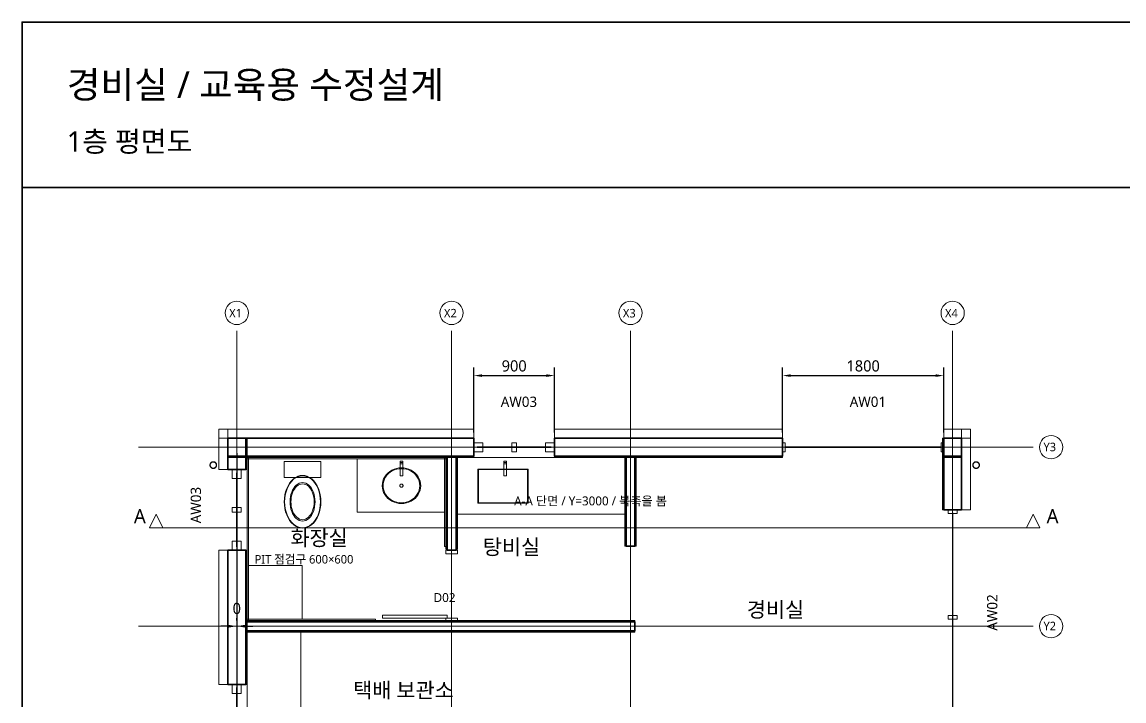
# Model space of a CAD drawing. Header units: millimetres. Extents: x 500 to 20500, y 500 to 14350.
# Drawn here: x 500 to 12815, y 6765 to 14350 of the extents above; entities that cross this region are included whole.
import ezdxf

# ---------------------------------------------------------------- set-up
doc = ezdxf.new("R2010")
doc.units = ezdxf.units.MM
for name, color, linetype, lineweight in [('A-FINISH', 8, 'Continuous', 13), ('A-FRAME', 4, 'Continuous', 18), ('A-FURN', 3, 'Continuous', 13), ('A-WALL', 7, 'Continuous', 35), ('BORDER', 7, 'Continuous', 35), ('DIM', 8, 'Continuous', 13), ('GRID', 8, 'Continuous', 13), ('TEXT', 7, 'Continuous', 18)]:
    doc.layers.add(name, color=color, linetype=linetype, lineweight=lineweight)
doc.styles.add('KOREAN', font='malgun.ttf')
doc.dimstyles.get("Standard").update_dxf_attribs({"dimtxt": 2.5, "dimasz": 2.5, "dimexe": 1.25, "dimexo": 0.625, "dimtad": 1, "dimcen": 2.5, "dimazin": 3, "dimtfac": 1, "dimtmove": 0, "dimatfit": 3})

msp = doc.modelspace()

# ---------------------------------------------------------------- linework, layer by layer
at = {"layer": 'A-FINISH'}
for p, q in [((2700, 9800), (2748.485, 9800)), ((2700, 9748.485), (2700, 9800)), ((2700, 9700), (2700, 9748.485)), ((2748.485, 9800), (2800, 9800)), ((2800, 9800), (4133.333, 9800)), ((2800, 9748.485), (2800, 9800)), ((2800, 9800), (2800, 9751.515)), ((2800, 9751.515), (2800, 9700)), ((2800, 9700), (2800, 9748.485)), ((4133.333, 9800), (5550, 9800)), ((5550, 9800), (5550, 9751.515)), ((5550, 9751.515), (5550, 9700)), ((6450, 9800), (7686.364, 9800)), ((6450, 9748.485), (6450, 9800)), ((6450, 9700), (6450, 9748.485)), ((7686.364, 9800), (9000, 9800)), ((9000, 9800), (9000, 9751.515)), ((9000, 9751.515), (9000, 9700)), ((10800, 9800), (10896.97, 9800)), ((10800, 9748.485), (10800, 9800)), ((10800, 9700), (10800, 9748.485)), ((10896.97, 9800), (11000, 9800)), ((11000, 9800), (11000, 9751.515)), ((11000, 9800), (11048.485, 9800)), ((11000, 9748.485), (11000, 9800)), ((11000, 9751.515), (11000, 9700)), ((11000, 9700), (11000, 9748.485)), ((11048.485, 9800), (11100, 9800)), ((11100, 9800), (11100, 9751.515)), ((11100, 9751.515), (11100, 9700)), ((2700, 9700), (2748.485, 9700)), ((2700, 9519.697), (2700, 9700)), ((2751.515, 9700), (2700, 9700)), ((2748.485, 9700), (2800, 9700)), ((2800, 9700), (2751.515, 9700)), ((4216.667, 9700), (2800, 9700)), ((2800, 9700), (2800, 9530.303)), ((3000, 9700), (3007.263, 9700)), ((3000, 9519.468), (3000, 9700)), ((3007.263, 9700), (3015, 9700)), ((3015, 9700), (3015, 9530.533)), ((5550, 9700), (4216.667, 9700)), ((7763.636, 9700), (6450, 9700)), ((9000, 9700), (7763.636, 9700)), ((10785, 9700), (10792.263, 9700)), ((10785, 9287.354), (10785, 9700)), ((10792.263, 9700), (10800, 9700)), ((10903.03, 9700), (10800, 9700)), ((10800, 9700), (10800, 9312.646)), ((11000, 9700), (10903.03, 9700)), ((11000, 9700), (11048.485, 9700)), ((11000, 9287.879), (11000, 9700)), ((11051.515, 9700), (11000, 9700)), ((11048.485, 9700), (11100, 9700)), ((11100, 9700), (11051.515, 9700)), ((11100, 9700), (11100, 9312.121)), ((2700, 9350), (2700, 9519.697)), ((2800, 9530.303), (2800, 9350)), ((2800, 9500), (4131.531, 9500)), ((2800, 9492.263), (2800, 9500)), ((2800, 9485), (2800, 9492.263)), ((4218.469, 9485), (2800, 9485)), ((3000, 9350), (3000, 9519.468)), ((3015, 9530.533), (3015, 9350)), ((3030, 9485), (4357.687, 9485)), ((3030, 9479.094), (3030, 9485)), ((4131.531, 9500), (5550, 9500)), ((5550, 9485), (4218.469, 9485)), ((4357.687, 9485), (5220, 9485)), ((5220, 9485), (5220, 9475.906)), ((5235, 8960.384), (5235, 9490)), ((5235, 9490), (5242.287, 9490)), ((5242.287, 9490), (5250, 9490)), ((5250, 9490), (5250, 8989.616)), ((5350, 9490), (5357.287, 9490)), ((5350, 8960.384), (5350, 9490)), ((5357.287, 9490), (5365, 9490)), ((5365, 9490), (5365, 8989.616)), ((5550, 9500), (5550, 9492.737)), ((5550, 9492.737), (5550, 9485)), ((6450, 9500), (7684.692, 9500)), ((6450, 9492.263), (6450, 9500)), ((6450, 9485), (6450, 9492.263)), ((7765.308, 9485), (6450, 9485)), ((7235, 8978.381), (7235, 9490)), ((7235, 9490), (7242.287, 9490)), ((7242.287, 9490), (7250, 9490)), ((7250, 9490), (7250, 9006.619)), ((7350, 9490), (7357.287, 9490)), ((7350, 8978.381), (7350, 9490)), ((7357.287, 9490), (7365, 9490)), ((7365, 9490), (7365, 9006.619)), ((7684.692, 9500), (9000, 9500)), ((9000, 9485), (7765.308, 9485)), ((9000, 9500), (9000, 9492.737)), ((9000, 9492.737), (9000, 9485)), ((10800, 9500), (10896.839, 9500)), ((10800, 9492.263), (10800, 9500)), ((10800, 9485), (10800, 9492.263)), ((10903.161, 9485), (10800, 9485)), ((10896.839, 9500), (11000, 9500)), ((11000, 9485), (10903.161, 9485)), ((11000, 9500), (11000, 9492.737)), ((11000, 9492.737), (11000, 9485)), ((2600, 9400), (2600.156, 9402.373)), ((2600.165, 9397.479), (2600, 9400)), ((2600.156, 9402.373), (2600.321, 9404.895)), ((2600.321, 9395.105), (2600.165, 9397.479)), ((2600.321, 9404.895), (2600.785, 9407.227)), ((2600.814, 9392.627), (2600.321, 9395.105)), ((2600.785, 9407.227), (2601.278, 9409.706)), ((2601.278, 9390.294), (2600.814, 9392.627)), ((2601.278, 9409.706), (2602.042, 9411.958)), ((2602.09, 9387.901), (2601.278, 9390.294)), ((2602.042, 9411.958), (2602.855, 9414.351)), ((2602.855, 9385.649), (2602.09, 9387.901)), ((2602.855, 9414.351), (2603.906, 9416.484)), ((2603.972, 9383.383), (2602.855, 9385.649)), ((2603.152, 9402.32), (2603, 9400)), ((2603, 9400), (2603.143, 9397.817)), ((2603.143, 9397.817), (2603.295, 9395.497)), ((2603.295, 9404.503), (2603.152, 9402.32)), ((2603.749, 9406.783), (2603.295, 9404.503)), ((2603.295, 9395.497), (2603.722, 9393.351)), ((2603.722, 9393.351), (2604.176, 9391.071)), ((2604.176, 9408.929), (2603.749, 9406.783)), ((2603.906, 9416.484), (2605.024, 9418.75)), ((2605.024, 9381.25), (2603.972, 9383.383)), ((2604.923, 9411.131), (2604.176, 9408.929)), ((2604.176, 9391.071), (2604.879, 9388.999)), ((2604.879, 9388.999), (2605.626, 9386.797)), ((2605.626, 9413.202), (2604.923, 9411.131)), ((2605.024, 9418.75), (2606.345, 9420.728)), ((2606.428, 9379.149), (2605.024, 9381.25)), ((2606.654, 9415.288), (2605.626, 9413.202)), ((2605.626, 9386.797), (2606.594, 9384.835)), ((2606.345, 9420.728), (2607.749, 9422.829)), ((2607.749, 9377.171), (2606.428, 9379.149)), ((2606.594, 9384.835), (2607.622, 9382.75)), ((2607.622, 9417.25), (2606.654, 9415.288)), ((2608.914, 9419.183), (2607.622, 9417.25)), ((2607.622, 9382.75), (2608.838, 9380.931)), ((2607.749, 9422.829), (2609.317, 9424.617)), ((2609.415, 9375.272), (2607.749, 9377.171)), ((2608.838, 9380.931), (2610.129, 9378.998)), ((2610.129, 9421.002), (2608.914, 9419.183)), ((2609.317, 9424.617), (2610.983, 9426.516)), ((2610.983, 9373.484), (2609.415, 9375.272)), ((2611.662, 9422.75), (2610.129, 9421.002)), ((2610.129, 9378.998), (2611.572, 9377.353)), ((2610.983, 9426.516), (2612.772, 9428.085)), ((2612.883, 9371.817), (2610.983, 9373.484)), ((2611.572, 9377.353), (2613.105, 9375.605)), ((2613.105, 9424.395), (2611.662, 9422.75)), ((2612.772, 9428.085), (2614.671, 9429.751)), ((2614.671, 9370.249), (2612.883, 9371.817)), ((2614.853, 9425.928), (2613.105, 9424.395)), ((2613.105, 9375.605), (2614.75, 9374.162)), ((2614.671, 9429.751), (2616.649, 9431.072)), ((2616.773, 9368.845), (2614.671, 9370.249)), ((2614.75, 9374.162), (2616.498, 9372.629)), ((2616.498, 9427.371), (2614.853, 9425.928)), ((2618.431, 9428.662), (2616.498, 9427.371)), ((2616.498, 9372.629), (2618.317, 9371.414)), ((2616.649, 9431.072), (2618.75, 9432.476)), ((2618.75, 9367.524), (2616.773, 9368.845)), ((2618.317, 9371.414), (2620.25, 9370.122)), ((2620.25, 9429.878), (2618.431, 9428.662)), ((2618.75, 9432.476), (2620.883, 9433.528)), ((2621.016, 9366.406), (2618.75, 9367.524)), ((2622.335, 9430.906), (2620.25, 9429.878)), ((2620.25, 9370.122), (2622.212, 9369.154)), ((2620.883, 9433.528), (2623.149, 9434.645)), ((2623.149, 9365.354), (2621.016, 9366.406)), ((2622.212, 9369.154), (2624.297, 9368.126)), ((2624.297, 9431.874), (2622.335, 9430.906)), ((2623.149, 9434.645), (2625.401, 9435.41)), ((2625.542, 9364.542), (2623.149, 9365.354)), ((2626.499, 9432.621), (2624.297, 9431.874)), ((2624.297, 9368.126), (2626.369, 9367.423)), ((2625.401, 9435.41), (2627.794, 9436.222)), ((2627.794, 9363.778), (2625.542, 9364.542)), ((2626.369, 9367.423), (2628.571, 9366.676)), ((2628.571, 9433.325), (2626.499, 9432.621)), ((2627.794, 9436.222), (2630.127, 9436.686)), ((2630.273, 9363.285), (2627.794, 9363.778)), ((2630.851, 9433.778), (2628.571, 9433.325)), ((2628.571, 9366.676), (2630.717, 9366.249)), ((2630.127, 9436.686), (2632.605, 9437.179)), ((2632.605, 9362.821), (2630.273, 9363.285)), ((2630.717, 9366.249), (2632.997, 9365.795)), ((2632.997, 9434.205), (2630.851, 9433.778)), ((2632.605, 9437.179), (2634.978, 9437.335)), ((2635.127, 9362.655), (2632.605, 9362.821)), ((2635.317, 9434.357), (2632.997, 9434.205)), ((2632.997, 9365.795), (2635.18, 9365.652)), ((2634.978, 9437.335), (2637.5, 9437.5)), ((2637.5, 9362.5), (2635.127, 9362.655)), ((2635.18, 9365.652), (2637.5, 9365.5)), ((2637.5, 9434.5), (2635.317, 9434.357)), ((2637.5, 9437.5), (2639.873, 9437.344)), ((2639.82, 9434.348), (2637.5, 9434.5)), ((2637.5, 9365.5), (2639.683, 9365.643)), ((2640.022, 9362.665), (2637.5, 9362.5)), ((2639.683, 9365.643), (2642.003, 9365.795)), ((2642.003, 9434.205), (2639.82, 9434.348)), ((2639.873, 9437.344), (2642.395, 9437.179)), ((2642.395, 9362.821), (2640.022, 9362.665)), ((2644.283, 9433.751), (2642.003, 9434.205)), ((2642.003, 9365.795), (2644.149, 9366.222)), ((2642.395, 9437.179), (2644.727, 9436.715)), ((2644.873, 9363.314), (2642.395, 9362.821)), ((2644.149, 9366.222), (2646.429, 9366.676)), ((2646.429, 9433.325), (2644.283, 9433.751)), ((2644.727, 9436.715), (2647.206, 9436.222)), ((2647.206, 9363.778), (2644.873, 9363.314)), ((2648.631, 9432.577), (2646.429, 9433.325)), ((2646.429, 9366.676), (2648.501, 9367.379)), ((2647.206, 9436.222), (2649.458, 9435.458)), ((2649.599, 9364.59), (2647.206, 9363.778)), ((2648.501, 9367.379), (2650.703, 9368.126)), ((2650.703, 9431.874), (2648.631, 9432.577)), ((2649.458, 9435.458), (2651.851, 9434.645)), ((2651.851, 9365.354), (2649.599, 9364.59)), ((2652.788, 9430.846), (2650.703, 9431.874)), ((2650.703, 9368.126), (2652.665, 9369.094)), ((2651.851, 9434.645), (2653.984, 9433.594)), ((2654.117, 9366.472), (2651.851, 9365.354)), ((2652.665, 9369.094), (2654.75, 9370.122)), ((2654.75, 9429.878), (2652.788, 9430.846)), ((2653.984, 9433.594), (2656.25, 9432.476)), ((2656.25, 9367.524), (2654.117, 9366.472)), ((2656.683, 9428.586), (2654.75, 9429.878)), ((2654.75, 9370.122), (2656.569, 9371.338)), ((2656.25, 9432.476), (2658.227, 9431.155)), ((2658.351, 9368.928), (2656.25, 9367.524)), ((2656.569, 9371.338), (2658.502, 9372.629)), ((2658.502, 9427.371), (2656.683, 9428.586)), ((2658.227, 9431.155), (2660.329, 9429.751)), ((2660.329, 9370.249), (2658.351, 9368.928)), ((2660.25, 9425.838), (2658.502, 9427.371)), ((2658.502, 9372.629), (2660.147, 9374.072)), ((2660.147, 9374.072), (2661.895, 9375.605)), ((2661.895, 9424.395), (2660.25, 9425.838)), ((2660.329, 9429.751), (2662.117, 9428.183)), ((2662.228, 9371.915), (2660.329, 9370.249)), ((2663.428, 9422.647), (2661.895, 9424.395)), ((2661.895, 9375.605), (2663.338, 9377.25)), ((2662.117, 9428.183), (2664.017, 9426.516)), ((2664.017, 9373.484), (2662.228, 9371.915)), ((2663.338, 9377.25), (2664.871, 9378.998)), ((2664.871, 9421.002), (2663.428, 9422.647)), ((2664.017, 9426.516), (2665.585, 9424.728)), ((2665.683, 9375.383), (2664.017, 9373.484)), ((2666.162, 9419.069), (2664.871, 9421.002)), ((2664.871, 9378.998), (2666.086, 9380.817)), ((2665.585, 9424.728), (2667.251, 9422.829)), ((2667.251, 9377.171), (2665.683, 9375.383)), ((2666.086, 9380.817), (2667.378, 9382.75)), ((2667.378, 9417.25), (2666.162, 9419.069)), ((2667.251, 9422.829), (2668.572, 9420.851)), ((2668.655, 9379.273), (2667.251, 9377.171)), ((2668.406, 9415.165), (2667.378, 9417.25)), ((2667.378, 9382.75), (2668.346, 9384.712)), ((2668.346, 9384.712), (2669.374, 9386.797)), ((2669.374, 9413.202), (2668.406, 9415.165)), ((2668.572, 9420.851), (2669.976, 9418.75)), ((2669.976, 9381.25), (2668.655, 9379.273)), ((2670.121, 9411.001), (2669.374, 9413.202)), ((2669.374, 9386.797), (2670.077, 9388.869)), ((2669.976, 9418.75), (2671.028, 9416.617)), ((2671.094, 9383.516), (2669.976, 9381.25)), ((2670.077, 9388.869), (2670.824, 9391.071)), ((2670.824, 9408.929), (2670.121, 9411.001)), ((2671.278, 9406.649), (2670.824, 9408.929)), ((2670.824, 9391.071), (2671.251, 9393.217)), ((2671.028, 9416.617), (2672.145, 9414.351)), ((2672.145, 9385.649), (2671.094, 9383.516)), ((2671.251, 9393.217), (2671.705, 9395.497)), ((2671.705, 9404.503), (2671.278, 9406.649)), ((2671.857, 9402.183), (2671.705, 9404.503)), ((2671.705, 9395.497), (2671.848, 9397.68)), ((2671.848, 9397.68), (2672, 9400)), ((2672, 9400), (2671.857, 9402.183)), ((2672.145, 9414.351), (2672.91, 9412.099)), ((2672.958, 9388.042), (2672.145, 9385.649)), ((2672.91, 9412.099), (2673.722, 9409.706)), ((2673.722, 9390.294), (2672.958, 9388.042)), ((2673.722, 9409.706), (2674.186, 9407.373)), ((2674.215, 9392.773), (2673.722, 9390.294)), ((2674.186, 9407.373), (2674.679, 9404.895)), ((2674.679, 9395.105), (2674.215, 9392.773)), ((2674.679, 9404.895), (2674.835, 9402.522)), ((2674.844, 9397.627), (2674.679, 9395.105)), ((2674.835, 9402.522), (2675, 9400)), ((2675, 9400), (2674.844, 9397.627)), ((3015, 9470), (3024.094, 9470)), ((3015, 8765.187), (3015, 9470)), ((3024.094, 9470), (3030, 9470)), ((3030, 9470), (3030, 9479.094)), ((3030, 9470), (3030, 8384.813)), ((3892.313, 9470), (3030, 9470)), ((5220, 9470), (3892.313, 9470)), ((4755, 9445), (4725, 9445)), ((4725, 9445), (4725, 9415)), ((4755, 9430), (4725, 9430)), ((4725, 9430), (4725, 9280)), ((4725, 9415), (4755, 9415)), ((4755, 9415), (4755, 9445)), ((4755, 9280), (4755, 9430)), ((5220, 9475.906), (5220, 9470)), ((5220, 9470), (5238.188, 9470)), ((5220, 9084.125), (5220, 9470)), ((5238.188, 9470), (5250, 9470)), ((5250, 9470), (5250, 8875.875)), ((5915, 9445), (5885, 9445)), ((5885, 9445), (5885, 9415)), ((5915, 9430), (5885, 9430)), ((5885, 9430), (5885, 9280)), ((5885, 9415), (5915, 9415)), ((5915, 9415), (5915, 9445)), ((5915, 9280), (5915, 9430)), ((11125, 9400), (11125.156, 9402.373)), ((11125.165, 9397.479), (11125, 9400)), ((11125.156, 9402.373), (11125.321, 9404.895)), ((11125.321, 9395.105), (11125.165, 9397.479)), ((11125.321, 9404.895), (11125.785, 9407.227)), ((11125.814, 9392.627), (11125.321, 9395.105)), ((11125.785, 9407.227), (11126.278, 9409.706)), ((11126.278, 9390.294), (11125.814, 9392.627)), ((11126.278, 9409.706), (11127.042, 9411.958)), ((11127.09, 9387.901), (11126.278, 9390.294)), ((11127.042, 9411.958), (11127.854, 9414.351)), ((11127.854, 9385.649), (11127.09, 9387.901)), ((11127.854, 9414.351), (11128.906, 9416.484)), ((11128.972, 9383.383), (11127.854, 9385.649)), ((11128.152, 9402.32), (11128, 9400)), ((11128, 9400), (11128.143, 9397.817)), ((11128.143, 9397.817), (11128.295, 9395.497)), ((11128.295, 9404.503), (11128.152, 9402.32)), ((11128.749, 9406.783), (11128.295, 9404.503)), ((11128.295, 9395.497), (11128.722, 9393.351)), ((11128.722, 9393.351), (11129.176, 9391.071)), ((11129.176, 9408.929), (11128.749, 9406.783)), ((11128.906, 9416.484), (11130.024, 9418.75)), ((11130.024, 9381.25), (11128.972, 9383.383)), ((11129.923, 9411.131), (11129.176, 9408.929)), ((11129.176, 9391.071), (11129.879, 9388.999)), ((11129.879, 9388.999), (11130.626, 9386.797)), ((11130.626, 9413.202), (11129.923, 9411.131)), ((11130.024, 9418.75), (11131.345, 9420.728)), ((11131.428, 9379.149), (11130.024, 9381.25)), ((11131.655, 9415.288), (11130.626, 9413.202)), ((11130.626, 9386.797), (11131.594, 9384.835)), ((11131.345, 9420.728), (11132.749, 9422.829)), ((11132.749, 9377.171), (11131.428, 9379.149)), ((11131.594, 9384.835), (11132.623, 9382.75)), ((11132.623, 9417.25), (11131.655, 9415.288)), ((11133.914, 9419.183), (11132.623, 9417.25)), ((11132.623, 9382.75), (11133.838, 9380.931)), ((11132.749, 9422.829), (11134.317, 9424.617)), ((11134.415, 9375.272), (11132.749, 9377.171)), ((11133.838, 9380.931), (11135.13, 9378.998)), ((11135.13, 9421.002), (11133.914, 9419.183)), ((11134.317, 9424.617), (11135.983, 9426.516)), ((11135.983, 9373.484), (11134.415, 9375.272)), ((11136.663, 9422.75), (11135.13, 9421.002)), ((11135.13, 9378.998), (11136.572, 9377.353)), ((11135.983, 9426.516), (11137.771, 9428.085)), ((11137.883, 9371.817), (11135.983, 9373.484)), ((11136.572, 9377.353), (11138.105, 9375.605)), ((11138.105, 9424.395), (11136.663, 9422.75)), ((11137.771, 9428.085), (11139.671, 9429.751)), ((11139.671, 9370.249), (11137.883, 9371.817)), ((11139.853, 9425.928), (11138.105, 9424.395)), ((11138.105, 9375.605), (11139.75, 9374.162)), ((11139.671, 9429.751), (11141.649, 9431.072)), ((11141.772, 9368.845), (11139.671, 9370.249)), ((11139.75, 9374.162), (11141.497, 9372.629)), ((11141.497, 9427.371), (11139.853, 9425.928)), ((11143.431, 9428.662), (11141.497, 9427.371)), ((11141.497, 9372.629), (11143.317, 9371.414)), ((11141.649, 9431.072), (11143.75, 9432.476)), ((11143.75, 9367.524), (11141.772, 9368.845)), ((11143.317, 9371.414), (11145.25, 9370.122)), ((11145.25, 9429.878), (11143.431, 9428.662)), ((11143.75, 9432.476), (11145.883, 9433.528)), ((11146.016, 9366.406), (11143.75, 9367.524)), ((11147.335, 9430.906), (11145.25, 9429.878)), ((11145.25, 9370.122), (11147.213, 9369.154)), ((11145.883, 9433.528), (11148.149, 9434.645)), ((11148.149, 9365.354), (11146.016, 9366.406)), ((11147.213, 9369.154), (11149.298, 9368.126)), ((11149.298, 9431.874), (11147.335, 9430.906)), ((11148.149, 9434.645), (11150.402, 9435.41)), ((11150.542, 9364.542), (11148.149, 9365.354)), ((11151.499, 9432.621), (11149.298, 9431.874)), ((11149.298, 9368.126), (11151.369, 9367.423)), ((11150.402, 9435.41), (11152.795, 9436.222)), ((11152.795, 9363.778), (11150.542, 9364.542)), ((11151.369, 9367.423), (11153.571, 9366.676)), ((11153.571, 9433.325), (11151.499, 9432.621)), ((11152.795, 9436.222), (11155.127, 9436.686)), ((11155.273, 9363.285), (11152.795, 9363.778)), ((11155.851, 9433.778), (11153.571, 9433.325)), ((11153.571, 9366.676), (11155.717, 9366.249)), ((11155.127, 9436.686), (11157.605, 9437.179)), ((11157.605, 9362.821), (11155.273, 9363.285)), ((11155.717, 9366.249), (11157.997, 9365.795)), ((11157.997, 9434.205), (11155.851, 9433.778)), ((11157.605, 9437.179), (11159.978, 9437.335)), ((11160.127, 9362.655), (11157.605, 9362.821)), ((11160.317, 9434.357), (11157.997, 9434.205)), ((11157.997, 9365.795), (11160.18, 9365.652)), ((11159.978, 9437.335), (11162.5, 9437.5)), ((11162.5, 9362.5), (11160.127, 9362.655)), ((11160.18, 9365.652), (11162.5, 9365.5)), ((11162.5, 9434.5), (11160.317, 9434.357)), ((11162.5, 9437.5), (11164.873, 9437.344)), ((11164.82, 9434.348), (11162.5, 9434.5)), ((11162.5, 9365.5), (11164.684, 9365.643)), ((11165.021, 9362.665), (11162.5, 9362.5)), ((11164.684, 9365.643), (11167.003, 9365.795)), ((11167.003, 9434.205), (11164.82, 9434.348)), ((11164.873, 9437.344), (11167.394, 9437.179)), ((11167.394, 9362.821), (11165.021, 9362.665)), ((11169.284, 9433.751), (11167.003, 9434.205)), ((11167.003, 9365.795), (11169.149, 9366.222)), ((11167.394, 9437.179), (11169.727, 9436.715)), ((11169.873, 9363.314), (11167.394, 9362.821)), ((11169.149, 9366.222), (11171.429, 9366.676)), ((11171.429, 9433.325), (11169.284, 9433.751)), ((11169.727, 9436.715), (11172.206, 9436.222)), ((11172.206, 9363.778), (11169.873, 9363.314)), ((11173.631, 9432.577), (11171.429, 9433.325)), ((11171.429, 9366.676), (11173.501, 9367.379)), ((11172.206, 9436.222), (11174.458, 9435.458)), ((11174.599, 9364.59), (11172.206, 9363.778)), ((11173.501, 9367.379), (11175.703, 9368.126)), ((11175.703, 9431.874), (11173.631, 9432.577)), ((11174.458, 9435.458), (11176.851, 9434.645)), ((11176.851, 9365.354), (11174.599, 9364.59)), ((11177.788, 9430.846), (11175.703, 9431.874)), ((11175.703, 9368.126), (11177.665, 9369.094)), ((11176.851, 9434.645), (11178.984, 9433.594)), ((11179.117, 9366.472), (11176.851, 9365.354)), ((11177.665, 9369.094), (11179.75, 9370.122)), ((11179.75, 9429.878), (11177.788, 9430.846)), ((11178.984, 9433.594), (11181.25, 9432.476)), ((11181.25, 9367.524), (11179.117, 9366.472)), ((11181.683, 9428.586), (11179.75, 9429.878)), ((11179.75, 9370.122), (11181.569, 9371.338)), ((11181.25, 9432.476), (11183.228, 9431.155)), ((11183.351, 9368.928), (11181.25, 9367.524)), ((11181.569, 9371.338), (11183.502, 9372.629)), ((11183.502, 9427.371), (11181.683, 9428.586)), ((11183.228, 9431.155), (11185.328, 9429.751)), ((11185.328, 9370.249), (11183.351, 9368.928)), ((11185.25, 9425.838), (11183.502, 9427.371)), ((11183.502, 9372.629), (11185.147, 9374.072)), ((11185.147, 9374.072), (11186.895, 9375.605)), ((11186.895, 9424.395), (11185.25, 9425.838)), ((11185.328, 9429.751), (11187.116, 9428.183)), ((11187.228, 9371.915), (11185.328, 9370.249)), ((11188.428, 9422.647), (11186.895, 9424.395)), ((11186.895, 9375.605), (11188.338, 9377.25)), ((11187.116, 9428.183), (11189.016, 9426.516)), ((11189.016, 9373.484), (11187.228, 9371.915)), ((11188.338, 9377.25), (11189.871, 9378.998)), ((11189.871, 9421.002), (11188.428, 9422.647)), ((11189.016, 9426.516), (11190.585, 9424.728)), ((11190.683, 9375.383), (11189.016, 9373.484)), ((11191.162, 9419.069), (11189.871, 9421.002)), ((11189.871, 9378.998), (11191.086, 9380.817)), ((11190.585, 9424.728), (11192.251, 9422.829)), ((11192.251, 9377.171), (11190.683, 9375.383)), ((11191.086, 9380.817), (11192.378, 9382.75)), ((11192.378, 9417.25), (11191.162, 9419.069)), ((11192.251, 9422.829), (11193.572, 9420.851)), ((11193.655, 9379.273), (11192.251, 9377.171)), ((11193.406, 9415.165), (11192.378, 9417.25)), ((11192.378, 9382.75), (11193.346, 9384.712)), ((11193.346, 9384.712), (11194.374, 9386.797)), ((11194.374, 9413.202), (11193.406, 9415.165)), ((11193.572, 9420.851), (11194.976, 9418.75)), ((11194.976, 9381.25), (11193.655, 9379.273)), ((11195.121, 9411.001), (11194.374, 9413.202)), ((11194.374, 9386.797), (11195.077, 9388.869)), ((11194.976, 9418.75), (11196.028, 9416.617)), ((11196.093, 9383.516), (11194.976, 9381.25)), ((11195.077, 9388.869), (11195.824, 9391.071)), ((11195.824, 9408.929), (11195.121, 9411.001)), ((11196.278, 9406.649), (11195.824, 9408.929)), ((11195.824, 9391.071), (11196.251, 9393.217)), ((11196.028, 9416.617), (11197.145, 9414.351)), ((11197.145, 9385.649), (11196.093, 9383.516)), ((11196.251, 9393.217), (11196.705, 9395.497)), ((11196.705, 9404.503), (11196.278, 9406.649)), ((11196.857, 9402.183), (11196.705, 9404.503)), ((11196.705, 9395.497), (11196.848, 9397.68)), ((11196.848, 9397.68), (11197, 9400)), ((11197, 9400), (11196.857, 9402.183)), ((11197.145, 9414.351), (11197.91, 9412.099)), ((11197.958, 9388.042), (11197.145, 9385.649)), ((11197.91, 9412.099), (11198.723, 9409.706)), ((11198.723, 9390.294), (11197.958, 9388.042)), ((11198.723, 9409.706), (11199.186, 9407.373)), ((11199.215, 9392.773), (11198.723, 9390.294)), ((11199.186, 9407.373), (11199.679, 9404.895)), ((11199.679, 9395.105), (11199.215, 9392.773)), ((11199.679, 9404.895), (11199.835, 9402.522)), ((11199.844, 9397.627), (11199.679, 9395.105)), ((11199.835, 9402.522), (11200, 9400)), ((11200, 9400), (11199.844, 9397.627)), ((2751.515, 9350), (2700, 9350)), ((2800, 9350), (2751.515, 9350)), ((3007.737, 9350), (3000, 9350)), ((3015, 9350), (3007.737, 9350)), ((4725, 9280), (4755, 9280)), ((5885, 9280), (5915, 9280)), ((10785, 8900), (10785, 9287.354)), ((10800, 9312.646), (10800, 8900)), ((11000, 8900), (11000, 9287.879)), ((11100, 9312.121), (11100, 8900)), ((5220, 8490), (5220, 9084.125)), ((7250, 9006.619), (7250, 8495)), ((7365, 9006.619), (7365, 8495)), ((5235, 8460), (5235, 8960.384)), ((5250, 8989.616), (5250, 8460)), ((5250, 8875.875), (5250, 8490)), ((5350, 8460), (5350, 8960.384)), ((5365, 8989.616), (5365, 8460)), ((7235, 8495), (7235, 8978.381)), ((7350, 8495), (7350, 8978.381)), ((10792.737, 8900), (10785, 8900)), ((10800, 8900), (10792.737, 8900)), ((11051.515, 8900), (11000, 8900)), ((11100, 8900), (11051.515, 8900)), ((3015, 7680), (3015, 8765.187)), ((2700, 8450), (2748.485, 8450)), ((2700, 7677.273), (2700, 8450)), ((2748.485, 8450), (2800, 8450)), ((2800, 8450), (2800, 7722.727)), ((3000, 8450), (3007.263, 8450)), ((3000, 7676.289), (3000, 8450)), ((3007.263, 8450), (3015, 8450)), ((3015, 8450), (3015, 7723.711)), ((3030, 8384.813), (3030, 7680)), ((5231.813, 8490), (5220, 8490)), ((5250, 8490), (5231.813, 8490)), ((5242.713, 8460), (5235, 8460)), ((5250, 8460), (5242.713, 8460)), ((5357.713, 8460), (5350, 8460)), ((5365, 8460), (5357.713, 8460)), ((7242.713, 8495), (7235, 8495)), ((7250, 8495), (7242.713, 8495)), ((7357.713, 8495), (7350, 8495)), ((7365, 8495), (7357.713, 8495)), ((3030, 7680), (3030, 8280)), ((3030, 8280), (3630, 8280)), ((3630, 8280), (3630, 7680)), ((2700, 6950), (2700, 7677.273)), ((2800, 7722.727), (2800, 6950)), ((3000, 6950), (3000, 7676.289)), ((3010, 7665), (5118.414, 7665)), ((3010, 7657.287), (3010, 7665)), ((3010, 7650), (3010, 7657.287)), ((5241.586, 7650), (3010, 7650)), ((3015, 7723.711), (3015, 6950)), ((3020.906, 7680), (3015, 7680)), ((3030, 7680), (3020.906, 7680)), ((3030, 7680), (3890.875, 7680)), ((3030, 7668.188), (3030, 7680)), ((3630, 7680), (3030, 7680)), ((3030, 7650), (3030, 7668.188)), ((3589.125, 7650), (3030, 7650)), ((4450, 7650), (3589.125, 7650)), ((3890.875, 7680), (4450, 7680)), ((4450, 7680), (4450, 7661.813)), ((4450, 7661.813), (4450, 7650)), ((5118.414, 7665), (7350, 7665)), ((7350, 7650), (5241.586, 7650)), ((7350, 7665), (7350, 7657.713)), ((7350, 7657.713), (7350, 7650)), ((3010, 7550), (5118.414, 7550)), ((3010, 7542.287), (3010, 7550)), ((3010, 7535), (3010, 7542.287)), ((5241.586, 7535), (3010, 7535)), ((5118.414, 7550), (7350, 7550)), ((7350, 7535), (5241.586, 7535)), ((7350, 7550), (7350, 7542.713)), ((7350, 7542.713), (7350, 7535)), ((2751.515, 6950), (2700, 6950)), ((2800, 6950), (2751.515, 6950)), ((3007.737, 6950), (3000, 6950)), ((3015, 6950), (3007.737, 6950))]:
    msp.add_line(p, q, dxfattribs=at)
at = {"layer": 'A-FRAME'}
for p, q in [((5550, 9650), (5631.818, 9650)), ((5550, 9650), (5550, 9575)), ((5631.818, 9650), (5650, 9650)), ((5650, 9650), (5650, 9630)), ((5650, 9550), (5650, 9630)), ((5975, 9650), (5985, 9650)), ((5975, 9650), (5975, 9570)), ((6025, 9650), (5985, 9650)), ((6025, 9650), (6025, 9630)), ((6025, 9550), (6025, 9630)), ((6350, 9650), (6422.727, 9650)), ((6350, 9650), (6350, 9570)), ((6422.727, 9650), (6450, 9650)), ((6450, 9650), (6450, 9625)), ((6450, 9550), (6450, 9625)), ((9000, 9650), (9025.714, 9650)), ((9000, 9650), (9000, 9590)), ((9025.714, 9650), (9030, 9650)), ((9030, 9650), (9030, 9635.294)), ((9030, 9550), (9030, 9635.294)), ((10787.755, 9650), (10770, 9650)), ((10770, 9650), (10770, 9564.706)), ((10800, 9650), (10787.755, 9650)), ((10800, 9650), (10800, 9610)), ((10800, 9550), (10800, 9610)), ((5550, 9550), (5550, 9575)), ((5550, 9550), (5631.818, 9550)), ((5585, 9603), (5779.646, 9603)), ((5585, 9598.407), (5585, 9603)), ((5585, 9597), (5585, 9598.407)), ((6220.354, 9597), (5585, 9597)), ((5650, 9550), (5631.818, 9550)), ((5779.646, 9603), (6415, 9603)), ((5975, 9550), (5975, 9570)), ((5985, 9550), (5975, 9550)), ((6025, 9550), (5985, 9550)), ((6415, 9597), (6220.354, 9597)), ((6350, 9550), (6350, 9570)), ((6350, 9550), (6422.727, 9550)), ((6415, 9603), (6415, 9601.593)), ((6415, 9601.593), (6415, 9597)), ((6450, 9550), (6422.727, 9550)), ((9000, 9550), (9000, 9590)), ((9000, 9550), (9025.714, 9550)), ((9030, 9550), (9025.714, 9550)), ((9035, 9603), (9718.532, 9603)), ((9035, 9599.371), (9035, 9603)), ((9035, 9597), (9035, 9599.371)), ((10081.469, 9597), (9035, 9597)), ((9718.532, 9603), (10765, 9603)), ((10765, 9597), (10081.469, 9597)), ((10765, 9603), (10765, 9600.629)), ((10765, 9600.629), (10765, 9597)), ((10770, 9550), (10770, 9564.706)), ((10770, 9550), (10787.755, 9550)), ((10800, 9550), (10787.755, 9550)), ((2850, 9350), (2850, 9322.727)), ((2850, 9350), (2925, 9350)), ((2850, 9250), (2850, 9322.727)), ((2850, 9250), (2870, 9250)), ((2950, 9250), (2870, 9250)), ((2897, 9315), (2898.407, 9315)), ((2897, 8679.646), (2897, 9315)), ((2898.407, 9315), (2903, 9315)), ((2903, 9315), (2903, 9120.354)), ((2950, 9350), (2925, 9350)), ((2950, 9322.727), (2950, 9350)), ((2950, 9250), (2950, 9322.727)), ((2903, 9120.354), (2903, 8485)), ((2850, 8925), (2850, 8885)), ((2850, 8925), (2930, 8925)), ((2850, 8885), (2850, 8875)), ((2850, 8875), (2870, 8875)), ((2950, 8875), (2870, 8875)), ((2950, 8925), (2930, 8925)), ((2950, 8925), (2950, 8885)), ((2950, 8875), (2950, 8885)), ((10850, 8900), (10850, 8883.562)), ((10850, 8900), (10910, 8900)), ((10850, 8860), (10850, 8883.562)), ((10950, 8900), (10910, 8900)), ((10950, 8900), (10950, 8883.562)), ((10950, 8883.562), (10950, 8860)), ((10850, 8860), (10864.852, 8860)), ((10950, 8860), (10864.852, 8860)), ((10897, 8865), (10899.371, 8865)), ((10897, 7455.594), (10897, 8865)), ((10899.371, 8865), (10903, 8865)), ((10903, 8865), (10903, 7944.406)), ((2897, 8485), (2897, 8679.646)), ((2850, 8550), (2850, 8531.818)), ((2850, 8550), (2930, 8550)), ((2850, 8450), (2850, 8531.818)), ((2950, 8550), (2930, 8550)), ((2950, 8531.818), (2950, 8550)), ((2950, 8450), (2950, 8531.818)), ((2850, 8450), (2875, 8450)), ((2950, 8450), (2875, 8450)), ((2901.593, 8485), (2897, 8485)), ((2903, 8485), (2901.593, 8485)), ((5235, 8450), (5325.071, 8450)), ((5235, 8437.714), (5235, 8450)), ((5235, 8410), (5235, 8437.714)), ((5274.929, 8410), (5235, 8410)), ((5365, 8410), (5274.929, 8410)), ((5325.071, 8450), (5365, 8450)), ((5365, 8450), (5365, 8422.286)), ((5365, 8422.286), (5365, 8410)), ((10903, 7944.406), (10903, 6535)), ((4530, 7725), (5038.544, 7725)), ((4530, 7714.721), (4530, 7725)), ((4530, 7690), (4530, 7714.721)), ((4741.456, 7690), (4530, 7690)), ((5250, 7690), (4741.456, 7690)), ((5038.544, 7725), (5250, 7725)), ((5235, 7690), (5325.071, 7690)), ((5235, 7677.714), (5235, 7690)), ((5235, 7650), (5235, 7677.714)), ((5274.929, 7650), (5235, 7650)), ((5250, 7725), (5250, 7700.279)), ((5250, 7700.279), (5250, 7690)), ((5365, 7650), (5274.929, 7650)), ((5325.071, 7690), (5365, 7690)), ((5365, 7690), (5365, 7662.286)), ((5365, 7662.286), (5365, 7650)), ((10850, 7720.099), (10850, 7714.158)), ((10850, 7720.099), (10935.148, 7720.099)), ((10850, 7680.099), (10850, 7714.158)), ((10850, 7680.099), (10864.852, 7680.099)), ((10950, 7680.099), (10864.852, 7680.099)), ((10950, 7720.099), (10935.148, 7720.099)), ((10950, 7714.158), (10950, 7720.099)), ((10950, 7680.099), (10950, 7714.158)), ((10897, 6535), (10897, 7455.594)), ((2850, 6950), (2850, 6922.727)), ((2850, 6950), (2925, 6950)), ((2850, 6850), (2850, 6922.727)), ((2897, 6915), (2898.407, 6915)), ((2897, 6279.646), (2897, 6915)), ((2898.407, 6915), (2903, 6915)), ((2903, 6915), (2903, 6720.354)), ((2950, 6950), (2925, 6950)), ((2950, 6922.727), (2950, 6950)), ((2950, 6850), (2950, 6922.727)), ((2850, 6850), (2870, 6850)), ((2950, 6850), (2870, 6850))]:
    msp.add_line(p, q, dxfattribs=at)
at = {"layer": 'A-FURN'}
for p, q in [((7235, 9485), (5365, 9485)), ((5365, 9485), (5365, 8850)), ((7235, 8850), (7235, 9485)), ((3840, 9440), (3430, 9440)), ((3430, 9440), (3430, 9260)), ((3840, 9260), (3840, 9440)), ((5220, 9470), (4245, 9470)), ((4245, 9470), (4245, 8875)), ((4684.354, 9363.185), (4657.723, 9354.776)), ((4711.937, 9368.289), (4684.354, 9363.185)), ((4740, 9370), (4711.937, 9368.289)), ((4713.242, 9358.375), (4740, 9360)), ((4768.063, 9368.289), (4740, 9370)), ((4740, 9360), (4766.758, 9358.375)), ((4795.646, 9363.185), (4768.063, 9368.289)), ((4822.277, 9354.776), (4795.646, 9363.185)), ((5220, 8875), (5220, 9470)), ((3430, 9260), (3840, 9260)), ((3532.5, 9245.477), (3510.204, 9224.039)), ((3535, 9241.147), (3513.248, 9220.072)), ((3556.55, 9262.544), (3532.5, 9245.477)), ((3558.463, 9257.925), (3535, 9241.147)), ((3581.942, 9274.948), (3556.55, 9262.544)), ((3583.236, 9270.118), (3558.463, 9257.925)), ((3608.242, 9282.476), (3581.942, 9274.948)), ((3608.895, 9277.519), (3583.236, 9270.118)), ((3635, 9285), (3608.242, 9282.476)), ((3635, 9280), (3608.895, 9277.519)), ((3661.758, 9282.476), (3635, 9285)), ((3661.105, 9277.519), (3635, 9280)), ((3686.764, 9270.118), (3661.105, 9277.519)), ((3688.058, 9274.948), (3661.758, 9282.476)), ((3711.537, 9257.925), (3686.764, 9270.118)), ((3713.45, 9262.544), (3688.058, 9274.948)), ((3735, 9241.147), (3711.537, 9257.925)), ((3737.5, 9245.477), (3713.45, 9262.544)), ((3756.752, 9220.072), (3735, 9241.147)), ((3759.796, 9224.039), (3737.5, 9245.477)), ((4541.366, 9246.537), (4532.326, 9221.764)), ((4553.805, 9270), (4541.366, 9246.537)), ((4541.985, 9219.176), (4550.605, 9242.71)), ((4550.605, 9242.71), (4562.465, 9265)), ((4569.429, 9291.752), (4553.805, 9270)), ((4562.465, 9265), (4577.363, 9285.665)), ((4587.972, 9311.421), (4569.429, 9291.752)), ((4577.363, 9285.665), (4595.043, 9304.35)), ((4609.116, 9328.671), (4587.972, 9311.421)), ((4595.043, 9304.35), (4615.204, 9320.737)), ((4632.5, 9343.205), (4609.116, 9328.671)), ((4615.204, 9320.737), (4637.5, 9334.545)), ((4657.723, 9354.776), (4632.5, 9343.205)), ((4637.5, 9334.545), (4661.55, 9345.537)), ((4661.55, 9345.537), (4686.942, 9353.526)), ((4686.942, 9353.526), (4713.242, 9358.375)), ((4766.758, 9358.375), (4793.058, 9353.526)), ((4793.058, 9353.526), (4818.45, 9345.537)), ((4818.45, 9345.537), (4842.5, 9334.545)), ((4847.5, 9343.205), (4822.277, 9354.776)), ((4842.5, 9334.545), (4864.796, 9320.737)), ((4870.884, 9328.671), (4847.5, 9343.205)), ((4864.796, 9320.737), (4884.957, 9304.35)), ((4892.028, 9311.421), (4870.884, 9328.671)), ((4884.957, 9304.35), (4902.637, 9285.665)), ((4910.571, 9291.752), (4892.028, 9311.421)), ((4902.637, 9285.665), (4917.535, 9265)), ((4926.195, 9270), (4910.571, 9291.752)), ((4917.535, 9265), (4929.395, 9242.71)), ((4938.634, 9246.537), (4926.195, 9270)), ((4929.395, 9242.71), (4938.015, 9219.176)), ((4947.674, 9221.764), (4938.634, 9246.537)), ((6155, 9355), (5595, 9355)), ((5595, 9355), (5595, 8975)), ((5600, 9350), (6150, 9350)), ((5600, 8980), (5600, 9350)), ((6150, 9350), (6150, 8980)), ((6155, 8975), (6155, 9355)), ((3457.465, 9137.5), (3445.605, 9102.892)), ((3461.795, 9135), (3450.224, 9100.978)), ((3472.363, 9169.585), (3457.465, 9137.5)), ((3476.329, 9166.541), (3461.795, 9135)), ((3490.043, 9198.597), (3472.363, 9169.585)), ((3493.579, 9195.061), (3476.329, 9166.541)), ((3510.204, 9224.039), (3490.043, 9198.597)), ((3513.248, 9220.072), (3493.579, 9195.061)), ((3513.756, 9097.5), (3523.931, 9120.884)), ((3523.931, 9120.884), (3536.005, 9142.028)), ((3543.076, 9131.421), (3531.864, 9111.752)), ((3536.005, 9142.028), (3549.773, 9160.571)), ((3555.861, 9148.671), (3543.076, 9131.421)), ((3549.773, 9160.571), (3565, 9176.195)), ((3570, 9163.205), (3555.861, 9148.671)), ((3565, 9176.195), (3581.424, 9188.634)), ((3585.251, 9174.776), (3570, 9163.205)), ((3581.424, 9188.634), (3598.765, 9197.674)), ((3601.354, 9183.185), (3585.251, 9174.776)), ((3598.765, 9197.674), (3616.726, 9203.161)), ((3618.032, 9188.289), (3601.354, 9183.185)), ((3616.726, 9203.161), (3635, 9205)), ((3635, 9190), (3618.032, 9188.289)), ((3635, 9205), (3653.274, 9203.161)), ((3651.968, 9188.289), (3635, 9190)), ((3668.646, 9183.185), (3651.968, 9188.289)), ((3653.274, 9203.161), (3671.235, 9197.674)), ((3684.749, 9174.776), (3668.646, 9183.185)), ((3671.235, 9197.674), (3688.576, 9188.634)), ((3700, 9163.205), (3684.749, 9174.776)), ((3688.576, 9188.634), (3705, 9176.195)), ((3714.139, 9148.671), (3700, 9163.205)), ((3705, 9176.195), (3720.227, 9160.571)), ((3726.924, 9131.421), (3714.139, 9148.671)), ((3720.227, 9160.571), (3733.995, 9142.028)), ((3738.136, 9111.752), (3726.924, 9131.421)), ((3733.995, 9142.028), (3746.069, 9120.884)), ((3746.069, 9120.884), (3756.244, 9097.5)), ((3776.421, 9195.061), (3756.752, 9220.072)), ((3779.957, 9198.597), (3759.796, 9224.039)), ((3793.671, 9166.541), (3776.421, 9195.061)), ((3797.637, 9169.585), (3779.957, 9198.597)), ((3808.205, 9135), (3793.671, 9166.541)), ((3812.535, 9137.5), (3797.637, 9169.585)), ((3819.776, 9100.978), (3808.205, 9135)), ((3824.395, 9102.892), (3812.535, 9137.5)), ((4526.839, 9196.105), (4525, 9170)), ((4525, 9170), (4526.839, 9143.895)), ((4532.326, 9221.764), (4526.839, 9196.105)), ((4526.839, 9143.895), (4532.326, 9118.236)), ((4532.326, 9118.236), (4541.366, 9093.463)), ((4535, 9170), (4536.754, 9194.8)), ((4536.754, 9145.2), (4535, 9170)), ((4536.754, 9194.8), (4541.985, 9219.176)), ((4541.985, 9120.824), (4536.754, 9145.2)), ((4550.605, 9097.29), (4541.985, 9120.824)), ((4722, 9170), (4722.154, 9172.349)), ((4722.154, 9167.651), (4722, 9170)), ((4722.154, 9172.349), (4722.613, 9174.659)), ((4722.613, 9165.341), (4722.154, 9167.651)), ((4722.613, 9174.659), (4723.37, 9176.888)), ((4723.37, 9163.112), (4722.613, 9165.341)), ((4723.37, 9176.888), (4724.412, 9179)), ((4724.412, 9161), (4723.37, 9163.112)), ((4724.412, 9179), (4725.72, 9180.958)), ((4725.72, 9159.042), (4724.412, 9161)), ((4725.72, 9180.958), (4727.272, 9182.728)), ((4727.272, 9157.272), (4725.72, 9159.042)), ((4727.272, 9182.728), (4729.042, 9184.28)), ((4729.042, 9155.72), (4727.272, 9157.272)), ((4729.042, 9184.28), (4731, 9185.588)), ((4731, 9154.412), (4729.042, 9155.72)), ((4731, 9185.588), (4733.112, 9186.63)), ((4733.112, 9153.37), (4731, 9154.412)), ((4733.112, 9186.63), (4735.341, 9187.387)), ((4735.341, 9152.613), (4733.112, 9153.37)), ((4735.341, 9187.387), (4737.651, 9187.846)), ((4737.651, 9152.154), (4735.341, 9152.613)), ((4737.651, 9187.846), (4740, 9188)), ((4740, 9152), (4737.651, 9152.154)), ((4740, 9188), (4742.349, 9187.846)), ((4742.349, 9152.154), (4740, 9152)), ((4742.349, 9187.846), (4744.659, 9187.387)), ((4744.659, 9152.613), (4742.349, 9152.154)), ((4744.659, 9187.387), (4746.888, 9186.63)), ((4746.888, 9153.37), (4744.659, 9152.613)), ((4746.888, 9186.63), (4749, 9185.588)), ((4749, 9154.412), (4746.888, 9153.37)), ((4749, 9185.588), (4750.958, 9184.28)), ((4750.958, 9155.72), (4749, 9154.412)), ((4750.958, 9184.28), (4752.728, 9182.728)), ((4752.728, 9157.272), (4750.958, 9155.72)), ((4752.728, 9182.728), (4754.28, 9180.958)), ((4754.28, 9159.042), (4752.728, 9157.272)), ((4754.28, 9180.958), (4755.588, 9179)), ((4755.588, 9161), (4754.28, 9159.042)), ((4755.588, 9179), (4756.63, 9176.888)), ((4756.63, 9163.112), (4755.588, 9161)), ((4756.63, 9176.888), (4757.387, 9174.659)), ((4757.387, 9165.341), (4756.63, 9163.112)), ((4757.387, 9174.659), (4757.846, 9172.349)), ((4757.846, 9167.651), (4757.387, 9165.341)), ((4757.846, 9172.349), (4758, 9170)), ((4758, 9170), (4757.846, 9167.651)), ((4938.015, 9120.824), (4929.395, 9097.29)), ((4938.015, 9219.176), (4943.246, 9194.8)), ((4943.246, 9145.2), (4938.015, 9120.824)), ((4938.634, 9093.463), (4947.674, 9118.236)), ((4943.246, 9194.8), (4945, 9170)), ((4945, 9170), (4943.246, 9145.2)), ((4953.161, 9196.105), (4947.674, 9221.764)), ((4947.674, 9118.236), (4953.161, 9143.895)), ((4955, 9170), (4953.161, 9196.105)), ((4953.161, 9143.895), (4955, 9170)), ((3431.754, 9028.505), (3430, 8990)), ((3430, 8990), (3431.754, 8951.495)), ((3436.985, 9066.352), (3431.754, 9028.505)), ((3436.711, 9027.853), (3435, 8990)), ((3435, 8990), (3436.711, 8952.147)), ((3441.815, 9065.058), (3436.711, 9027.853)), ((3445.605, 9102.892), (3436.985, 9066.352)), ((3450.224, 9100.978), (3441.815, 9065.058)), ((3495, 8990), (3496.198, 9018.063)), ((3496.198, 8961.937), (3495, 8990)), ((3496.198, 9018.063), (3499.77, 9045.646)), ((3499.77, 9045.646), (3505.657, 9072.277)), ((3506.112, 9016.105), (3505, 8990)), ((3505, 8990), (3506.112, 8963.895)), ((3505.657, 9072.277), (3513.756, 9097.5)), ((3509.43, 9041.764), (3506.112, 9016.105)), ((3514.896, 9066.537), (3509.43, 9041.764)), ((3522.417, 9090), (3514.896, 9066.537)), ((3531.864, 9111.752), (3522.417, 9090)), ((3747.583, 9090), (3738.136, 9111.752)), ((3755.104, 9066.537), (3747.583, 9090)), ((3760.57, 9041.764), (3755.104, 9066.537)), ((3756.244, 9097.5), (3764.343, 9072.277)), ((3763.888, 9016.105), (3760.57, 9041.764)), ((3765, 8990), (3763.888, 9016.105)), ((3763.888, 8963.895), (3765, 8990)), ((3764.343, 9072.277), (3770.23, 9045.646)), ((3770.23, 9045.646), (3773.802, 9018.063)), ((3773.802, 9018.063), (3775, 8990)), ((3775, 8990), (3773.802, 8961.937)), ((3828.185, 9065.058), (3819.776, 9100.978)), ((3833.015, 9066.352), (3824.395, 9102.892)), ((3833.289, 9027.853), (3828.185, 9065.058)), ((3838.246, 9028.505), (3833.015, 9066.352)), ((3835, 8990), (3833.289, 9027.853)), ((3833.289, 8952.147), (3835, 8990)), ((3840, 8990), (3838.246, 9028.505)), ((3838.246, 8951.495), (3840, 8990)), ((4541.366, 9093.463), (4553.805, 9070)), ((4562.465, 9075), (4550.605, 9097.29)), ((4553.805, 9070), (4569.429, 9048.248)), ((4577.363, 9054.335), (4562.465, 9075)), ((4569.429, 9048.248), (4587.972, 9028.579)), ((4595.043, 9035.65), (4577.363, 9054.335)), ((4587.972, 9028.579), (4609.116, 9011.329)), ((4615.204, 9019.263), (4595.043, 9035.65)), ((4609.116, 9011.329), (4632.5, 8996.795)), ((4637.5, 9005.455), (4615.204, 9019.263)), ((4632.5, 8996.795), (4657.723, 8985.224)), ((4661.55, 8994.463), (4637.5, 9005.455)), ((4686.942, 8986.474), (4661.55, 8994.463)), ((4818.45, 8994.463), (4793.058, 8986.474)), ((4842.5, 9005.455), (4818.45, 8994.463)), ((4822.277, 8985.224), (4847.5, 8996.795)), ((4864.796, 9019.263), (4842.5, 9005.455)), ((4847.5, 8996.795), (4870.884, 9011.329)), ((4884.957, 9035.65), (4864.796, 9019.263)), ((4870.884, 9011.329), (4892.028, 9028.579)), ((4902.637, 9054.335), (4884.957, 9035.65)), ((4892.028, 9028.579), (4910.571, 9048.248)), ((4917.535, 9075), (4902.637, 9054.335)), ((4910.571, 9048.248), (4926.195, 9070)), ((4929.395, 9097.29), (4917.535, 9075)), ((4926.195, 9070), (4938.634, 9093.463)), ((3431.754, 8951.495), (3436.985, 8913.648)), ((3436.711, 8952.147), (3441.815, 8914.942)), ((3436.985, 8913.648), (3445.605, 8877.108)), ((3441.815, 8914.942), (3450.224, 8879.022)), ((3445.605, 8877.108), (3457.465, 8842.5)), ((3450.224, 8879.022), (3461.795, 8845)), ((3499.77, 8934.354), (3496.198, 8961.937)), ((3505.657, 8907.723), (3499.77, 8934.354)), ((3513.756, 8882.5), (3505.657, 8907.723)), ((3506.112, 8963.895), (3509.43, 8938.236)), ((3509.43, 8938.236), (3514.896, 8913.463)), ((3523.931, 8859.116), (3513.756, 8882.5)), ((3514.896, 8913.463), (3522.417, 8890)), ((3522.417, 8890), (3531.864, 8868.248)), ((3531.864, 8868.248), (3543.076, 8848.579)), ((3726.924, 8848.579), (3738.136, 8868.248)), ((3738.136, 8868.248), (3747.583, 8890)), ((3756.244, 8882.5), (3746.069, 8859.116)), ((3747.583, 8890), (3755.104, 8913.463)), ((3755.104, 8913.463), (3760.57, 8938.236)), ((3764.343, 8907.723), (3756.244, 8882.5)), ((3760.57, 8938.236), (3763.888, 8963.895)), ((3770.23, 8934.354), (3764.343, 8907.723)), ((3773.802, 8961.937), (3770.23, 8934.354)), ((3808.205, 8845), (3819.776, 8879.022)), ((3812.535, 8842.5), (3824.395, 8877.108)), ((3819.776, 8879.022), (3828.185, 8914.942)), ((3824.395, 8877.108), (3833.015, 8913.648)), ((3828.185, 8914.942), (3833.289, 8952.147)), ((3833.015, 8913.648), (3838.246, 8951.495)), ((4245, 8875), (5220, 8875)), ((4657.723, 8985.224), (4684.354, 8976.815)), ((4684.354, 8976.815), (4711.937, 8971.711)), ((4713.242, 8981.625), (4686.942, 8986.474)), ((4711.937, 8971.711), (4740, 8970)), ((4740, 8980), (4713.242, 8981.625)), ((4766.758, 8981.625), (4740, 8980)), ((4740, 8970), (4768.063, 8971.711)), ((4793.058, 8986.474), (4766.758, 8981.625)), ((4768.063, 8971.711), (4795.646, 8976.815)), ((4795.646, 8976.815), (4822.277, 8985.224)), ((5595, 8975), (6155, 8975)), ((6150, 8980), (5600, 8980)), ((3457.465, 8842.5), (3472.363, 8810.415)), ((3461.795, 8845), (3476.329, 8813.459)), ((3472.363, 8810.415), (3490.043, 8781.403)), ((3476.329, 8813.459), (3493.579, 8784.939)), ((3490.043, 8781.403), (3510.204, 8755.961)), ((3493.579, 8784.939), (3513.248, 8759.928)), ((3510.204, 8755.961), (3532.5, 8734.523)), ((3513.248, 8759.928), (3535, 8738.853)), ((3536.005, 8837.972), (3523.931, 8859.116)), ((3549.773, 8819.429), (3536.005, 8837.972)), ((3543.076, 8848.579), (3555.861, 8831.329)), ((3565, 8803.805), (3549.773, 8819.429)), ((3555.861, 8831.329), (3570, 8816.795)), ((3581.424, 8791.366), (3565, 8803.805)), ((3570, 8816.795), (3585.251, 8805.224)), ((3598.765, 8782.326), (3581.424, 8791.366)), ((3585.251, 8805.224), (3601.354, 8796.815)), ((3616.726, 8776.839), (3598.765, 8782.326)), ((3601.354, 8796.815), (3618.032, 8791.711)), ((3635, 8775), (3616.726, 8776.839)), ((3618.032, 8791.711), (3635, 8790)), ((3635, 8790), (3651.968, 8791.711)), ((3653.274, 8776.839), (3635, 8775)), ((3651.968, 8791.711), (3668.646, 8796.815)), ((3671.235, 8782.326), (3653.274, 8776.839)), ((3668.646, 8796.815), (3684.749, 8805.224)), ((3688.576, 8791.366), (3671.235, 8782.326)), ((3684.749, 8805.224), (3700, 8816.795)), ((3705, 8803.805), (3688.576, 8791.366)), ((3700, 8816.795), (3714.139, 8831.329)), ((3720.227, 8819.429), (3705, 8803.805)), ((3714.139, 8831.329), (3726.924, 8848.579)), ((3733.995, 8837.972), (3720.227, 8819.429)), ((3746.069, 8859.116), (3733.995, 8837.972)), ((3735, 8738.853), (3756.752, 8759.928)), ((3737.5, 8734.523), (3759.796, 8755.961)), ((3756.752, 8759.928), (3776.421, 8784.939)), ((3759.796, 8755.961), (3779.957, 8781.403)), ((3776.421, 8784.939), (3793.671, 8813.459)), ((3779.957, 8781.403), (3797.637, 8810.415)), ((3793.671, 8813.459), (3808.205, 8845)), ((3797.637, 8810.415), (3812.535, 8842.5)), ((5365, 8850), (7235, 8850)), ((3532.5, 8734.523), (3556.55, 8717.456)), ((3535, 8738.853), (3558.463, 8722.075)), ((3556.55, 8717.456), (3581.942, 8705.052)), ((3558.463, 8722.075), (3583.236, 8709.882)), ((3581.942, 8705.052), (3608.242, 8697.524)), ((3583.236, 8709.882), (3608.895, 8702.481)), ((3608.242, 8697.524), (3635, 8695)), ((3608.895, 8702.481), (3635, 8700)), ((3635, 8700), (3661.105, 8702.481)), ((3635, 8695), (3661.758, 8697.524)), ((3661.105, 8702.481), (3686.764, 8709.882)), ((3661.758, 8697.524), (3688.058, 8705.052)), ((3686.764, 8709.882), (3711.537, 8722.075)), ((3688.058, 8705.052), (3713.45, 8717.456)), ((3711.537, 8722.075), (3735, 8738.853)), ((3713.45, 8717.456), (3737.5, 8734.523)), ((3615, 7550), (3015, 7550)), ((3015, 7550), (3015, 5915)), ((3615, 5915), (3615, 7550))]:
    msp.add_line(p, q, dxfattribs=at)
at = {"layer": 'A-WALL'}
for p, q in [((2800, 9700), (4152.459, 9700)), ((2800, 9598.361), (2800, 9700)), ((2800, 9700), (2898.361, 9700)), ((2800, 9522.131), (2800, 9700)), ((2898.361, 9700), (3000, 9700)), ((3000, 9700), (3000, 9527.869)), ((4152.459, 9700), (5550, 9700)), ((5550, 9700), (5550, 9601.639)), ((6450, 9700), (7704.098, 9700)), ((6450, 9598.361), (6450, 9700)), ((7704.098, 9700), (9000, 9700)), ((9000, 9700), (9000, 9601.639)), ((10800, 9700), (10898.361, 9700)), ((10800, 9598.361), (10800, 9700)), ((10800, 9293.443), (10800, 9700)), ((10898.361, 9700), (11000, 9700)), ((11000, 9700), (11000, 9601.639)), ((11000, 9700), (11000, 9306.557)), ((2800, 9500), (2800, 9598.361)), ((2800, 9350), (2800, 9522.131)), ((4197.541, 9500), (2800, 9500)), ((3000, 9527.869), (3000, 9350)), ((5550, 9500), (4197.541, 9500)), ((5250, 9490), (5299.342, 9490)), ((5250, 8963.158), (5250, 9490)), ((5299.342, 9490), (5350, 9490)), ((5350, 9490), (5350, 8976.842)), ((5550, 9601.639), (5550, 9500)), ((6450, 9500), (6450, 9598.361)), ((7745.902, 9500), (6450, 9500)), ((7250, 8985.954), (7250, 9490)), ((7250, 9490), (7299.342, 9490)), ((7299.342, 9490), (7350, 9490)), ((7350, 9490), (7350, 8999.046)), ((9000, 9500), (7745.902, 9500)), ((9000, 9601.639), (9000, 9500)), ((10800, 9500), (10800, 9598.361)), ((10901.639, 9500), (10800, 9500)), ((11000, 9500), (10901.639, 9500)), ((11000, 9601.639), (11000, 9500)), ((2901.639, 9350), (2800, 9350)), ((3000, 9350), (2901.639, 9350)), ((10800, 8900), (10800, 9293.443)), ((11000, 9306.557), (11000, 8900)), ((7350, 8999.046), (7350, 8495)), ((5250, 8450), (5250, 8963.158)), ((5350, 8976.842), (5350, 8450)), ((7250, 8495), (7250, 8985.954)), ((10901.639, 8900), (10800, 8900)), ((11000, 8900), (10901.639, 8900)), ((2800, 8450), (2898.361, 8450)), ((2800, 7687.705), (2800, 8450)), ((2898.361, 8450), (3000, 8450)), ((3000, 8450), (3000, 7712.295)), ((5300.658, 8450), (5250, 8450)), ((5350, 8450), (5300.658, 8450)), ((7300.658, 8495), (7250, 8495)), ((7350, 8495), (7300.658, 8495)), ((2800, 6950), (2800, 7687.705)), ((3000, 7712.295), (3000, 6950)), ((3010, 7650), (5151.447, 7650)), ((3010, 7599.342), (3010, 7650)), ((5151.447, 7650), (7350, 7650)), ((7350, 7650), (7350, 7600.658)), ((3010, 7550), (3010, 7599.342)), ((5208.553, 7550), (3010, 7550)), ((7350, 7550), (5208.553, 7550)), ((7350, 7600.658), (7350, 7550)), ((2901.639, 6950), (2800, 6950)), ((3000, 6950), (2901.639, 6950))]:
    msp.add_line(p, q, dxfattribs=at)
at = {"layer": 'BORDER'}
msp.add_line((500, 12500), (20500, 12500), dxfattribs=at)
msp.add_lwpolyline([(500, 500), (20500, 500), (20500, 14350), (500, 14350)], close=True, dxfattribs=at)
at = {"layer": 'GRID'}
for p, q in [((2900, 4700), (2900, 10900)), ((5300, 4700), (5300, 10900)), ((7300, 4700), (7300, 10900)), ((10900, 4700), (10900, 10900)), ((1800, 9600), (11800, 9600)), ((2000, 8700), (11800, 8700)), ((1800, 7600), (11800, 7600))]:
    msp.add_line(p, q, dxfattribs=at)
for points in [[(2000, 8850), (1925, 8700), (2075, 8700)], [(11800, 8850), (11725, 8700), (11875, 8700)]]:
    msp.add_lwpolyline(points, close=True, dxfattribs=at)
for centre in [(2900, 11100), (5300, 11100), (7300, 11100), (10900, 11100), (12000, 9600), (12000, 7600)]:
    msp.add_circle(centre, 130, dxfattribs=at)

# ---------------------------------------------------------------- texts
at = {"layer": 'TEXT', "style": 'KOREAN'}
for s, height, p in [('경비실 / 교육용 수정설계', 300, (1000, 13500)), ('1층 평면도', 230, (1000, 12900)), ('X1', 95, (2815, 11050)), ('X2', 95, (5215, 11050)), ('X3', 95, (7215, 11050)), ('X4', 95, (10815, 11050)), ('AW03', 115, (5850, 10050)), ('AW01', 115, (9750, 10050)), ('Y3', 95, (11915, 9555)), ('A-A 단면 / Y=3000 / 북측을 봄', 100, (6000, 8950)), ('A', 160, (1750, 8750)), ('A', 160, (11950, 8750)), ('화장실', 170, (3500, 8500)), ('탕비실', 170, (5650, 8400)), ('PIT 점검구 600×600', 95, (3100, 8300)), ('D02', 100, (5100, 7870)), ('경비실', 170, (8600, 7700)), ('Y2', 95, (11915, 7555)), ('택배 보관소', 170, (4200, 6800))]:
    msp.add_text(s, height=height, dxfattribs=at).set_placement(p)
for s, p in [('AW03', (2500, 8750)), ('AW02', (11400, 7550))]:
    msp.add_text(s, height=115, rotation=90, dxfattribs=at).set_placement(p)

# ---------------------------------------------------------------- dimensions: what is measured, and where the dimension line sits
at = {"layer": 'DIM'}
for base, p1, p2 in [((5550, 10400), (5550, 9700), (6450, 9700)), ((9000, 10400), (9000, 9700), (10800, 9700)), ((1700, 5800), (2900, 5800), (2900, 9600)), ((2200, 7600), (2900, 7600), (2900, 9600)), ((2200, 5800), (2900, 5800), (2900, 7600))]:
    msp.add_linear_dim(base=base, p1=p1, p2=p2, dimstyle='Standard', override={"dimtxt": 125, "dimasz": 90, "dimexe": 90, "dimexo": 65, "dimgap": 45, "dimtad": 1, "dimdec": 0, "dimlfac": 1, "dimtxsty": 'KOREAN', "dimclrd": 8, "dimclre": 8, "dimclrt": 7}, dxfattribs=at).render()

doc.saveas('drawing.dxf')
